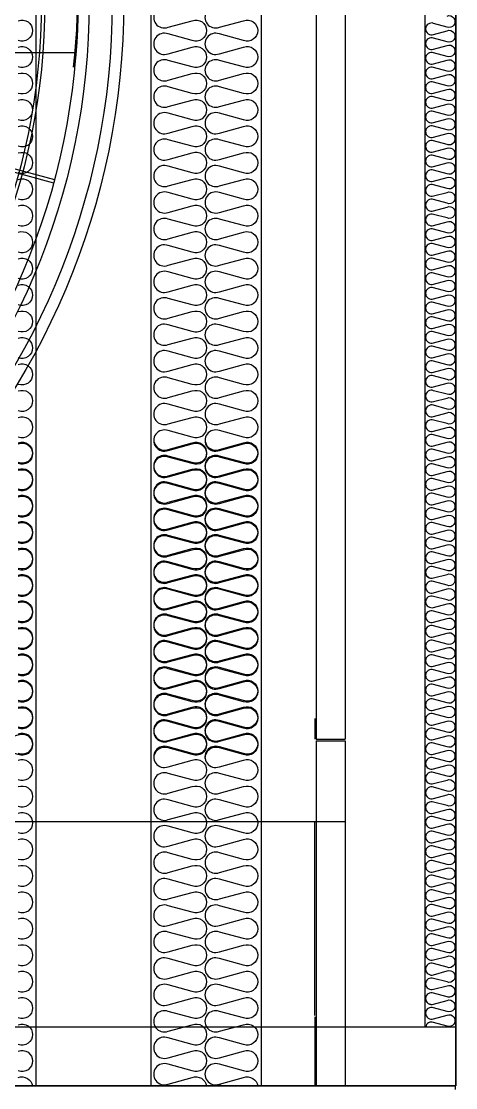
# Model space of a CAD drawing. Header units: millimetres. Extents: x 3692 to 33099, y 2878 to 23673.
# Drawn here: x 9691 to 10281, y 9600 to 11048 of the extents above; entities that cross this region are included whole.
import ezdxf

# ---------------------------------------------------------------- set-up
doc = ezdxf.new("R2010")
doc.units = ezdxf.units.MM
doc.linetypes.add('HIDDEN', pattern=[0.375, 0.25, -0.125])
for name, color, linetype in [('LINE', 7, 'Continuous'), ('SMS', 220, 'Continuous'), ('냉각탑', 4, 'Continuous'), ('냉각탑_찬넬방진', 1, 'Continuous')]:
    doc.layers.add(name, color=color, linetype=linetype)

# ---------------------------------------------------------------- blocks, each defined once
blk = doc.blocks.new('A$C1FB73ED1')
for p, q in [((1340, 1260.8), (2438.3, 966.5)), ((1341.6, 1266.6), (2439.9, 972.3))]:
    blk.add_line(p, q)
for radius in [1280, 1260, 1220, 1200]:
    blk.add_circle((1280, 1280), radius)
at = {"ltscale": 5}
for radius in [1143, 1137]:
    blk.add_circle((1280, 1280), radius, dxfattribs=at)
at = {"layer": 'LINE', "color": 7}
blk.add_line((2475.6, 1191.8), (1567, 1191.8), dxfattribs=at)
for radius, start, end in [(998, 353.4876, 13.487), (1000, 353.5007, 13.4595)]:
    blk.add_arc((1481.5, 1280), radius, start, end, dxfattribs=at)
blk = doc.blocks.new('3')
at = {"color": 7}
for p, q in [((10239.5, 12602.7), (10239.5, 9682.7)), ((10281.5, 12602.7), (10281.5, 9602.7)), ((9711.3, 12563.4), (9711.3, 9602.7)), ((9867.3, 12563.4), (9867.3, 9602.7)), ((10017.3, 12563.4), (10017.3, 9602.7)), ((10281.5, 9682.7), (7281.5, 9682.7)), ((7281.5, 9602.7), (9736.5, 9602.7)), ((10281.5, 9602.7), (9736.5, 9602.7)), ((10281.5, 9602.7), (9736.5, 9602.7))]:
    blk.add_line(p, q, dxfattribs=at)
for p, q in [((10281.5, 12602.7), (10281.5, 9602.7)), ((10091.8, 12235.2), (10091.8, 10073.4)), ((10131.2, 12235.2), (10131.2, 10073.4)), ((10090, 10101.5), (10090, 10073.4)), ((10091.8, 10073.4), (10131.2, 10073.4)), ((10091.8, 10071.5), (10131.2, 10071.5)), ((10091.8, 10071.5), (10091.8, 9602.7)), ((10131.2, 10071.5), (10131.2, 9792.1)), ((10131.2, 10071.5), (10131.2, 9602.7)), ((7472.7, 9961.8), (10131.2, 9961.8)), ((10090, 9698.4), (10090, 9961.8)), ((10090, 9696.5), (10090, 9602.7)), ((7281.5, 9602.7), (9736.5, 9602.7)), ((10131.2, 9602.7), (7432.4, 9602.7)), ((10131.2, 9602.7), (7472.7, 9602.7)), ((10131.2, 9602.7), (9401.2, 9602.7)), ((10281.5, 9602.7), (9736.5, 9602.7)), ((9736.5, 9602.7), (10281.5, 9602.7)), ((10281.2, 9602.7), (10241.8, 9602.7)), ((10281.2, 9602.7), (10241.8, 9602.7))]:
    blk.add_line(p, q)
at = {"ltscale": 500}
blk.add_lwpolyline([(7281.5, 12602.7), (10281.2, 12602.7), (10281.2, 9602.7), (7281.5, 9602.7)], close=True, dxfattribs=at)
at = {"layer": 'SMS', "color": 5}
for points in [[(10269.7, 11055.5, -1.449198), (10269.7, 11040.6), (10251.4, 11045.6, 0.524856), (10240.6, 11038.1, 0.524856), (10251.4, 11030.6), (10269.7, 11035.6, -1.449198), (10269.7, 11020.7), (10251.4, 11025.6, 0.524856), (10240.6, 11018.2, 0.524856), (10251.4, 11010.7), (10269.7, 11015.6, -1.449198), (10269.7, 11000.7), (10251.4, 11005.7, 0.524856), (10240.6, 10998.2, 0.524856), (10251.4, 10990.7), (10269.7, 10995.7, -1.449198), (10269.7, 10980.8), (10251.4, 10985.7, 0.524856), (10240.6, 10978.3, 0.524856), (10251.4, 10970.8), (10269.7, 10975.7, -1.449198), (10269.7, 10960.8), (10251.4, 10965.8, 0.524856), (10240.6, 10958.3, 0.524856), (10251.4, 10950.8), (10269.7, 10955.8, -1.449198), (10269.7, 10940.9), (10251.4, 10945.8, 0.524856), (10240.6, 10938.4, 0.524856), (10251.4, 10930.9), (10269.7, 10935.8, -1.449198), (10269.7, 10920.9), (10251.4, 10925.9, 0.524856), (10240.6, 10918.4, 0.524856), (10251.4, 10910.9), (10269.7, 10915.9, -1.449198), (10269.7, 10901), (10251.4, 10905.9, 0.524856), (10240.6, 10898.5, 0.524856), (10251.4, 10891), (10269.7, 10895.9, -1.449198), (10269.7, 10881), (10251.4, 10886, 0.524856), (10240.6, 10878.5, 0.417249), (10248.7, 10870.5)], [(9687.3, 11049.1, -0.524856), (9706.7, 11035.7, -0.524856), (9687.3, 11022.3)], [(9687.3, 11013.2, -0.524856), (9706.7, 10999.8, -0.524856), (9687.3, 10986.4)], [(9687.3, 10977.3, -0.524856), (9706.7, 10963.9, -0.524856), (9687.3, 10950.5)], [(9687.3, 10941.4, -0.524856), (9706.7, 10928, -0.524856), (9687.3, 10914.5)], [(9687.3, 10905.5, -0.524856), (9706.7, 10892.1, -0.524856), (9687.3, 10878.6)], [(9687.3, 10869.6, -0.524856), (9706.7, 10856.2, -0.524856), (9687.3, 10842.7)], [(9687.3, 10833.7, -0.524856), (9706.7, 10820.2, -0.524856), (9687.3, 10806.8)], [(9687.3, 10797.8, -0.524856), (9706.7, 10784.3, -0.524856), (9687.3, 10770.9)], [(9687.3, 10761.9, -0.524856), (9706.7, 10748.4, -0.524856), (9687.3, 10735)], [(9687.3, 10725.9, -0.524856), (9706.7, 10712.5, -0.524856), (9687.3, 10699.1)], [(9687.3, 10690, -0.524856), (9706.7, 10676.6, -0.524856), (9687.3, 10663.2)], [(9687.3, 10654.1, -0.524856), (9706.7, 10640.7, -0.524856), (9687.3, 10627.3)], [(9687.3, 10618.2, -0.524856), (9706.7, 10604.8, -0.524856), (9687.3, 10591.4)], [(9687.3, 10582.3, -0.524856), (9706.7, 10568.9, -0.524856), (9687.3, 10555.4)], [(9687.3, 10546.4, -0.524856), (9706.7, 10533, -0.524856), (9687.3, 10519.5)], [(9687.3, 10510.5, -0.524856), (9706.7, 10497.1, -0.524856), (9687.3, 10483.6)], [(9687.3, 10474.6, -0.524856), (9706.7, 10461.1, -0.524856), (9687.3, 10447.7)], [(9687.3, 10438.7, -0.524856), (9706.7, 10425.2, -0.524856), (9687.3, 10411.8)], [(9687.3, 10402.8, -0.524856), (9706.7, 10389.3, -0.524856), (9687.3, 10375.9)], [(9687.3, 10366.8, -0.524856), (9706.7, 10353.4, -0.524856), (9687.3, 10340)], [(9687.3, 10330.9, -0.524856), (9706.7, 10317.5, -0.524856), (9687.3, 10304.1)], [(9687.3, 10295, -0.524856), (9706.7, 10281.6, -0.524856), (9687.3, 10268.2)], [(9687.3, 10259.1, -0.524856), (9706.7, 10245.7, -0.524856), (9687.3, 10232.3)], [(9687.3, 10223.2, -0.524856), (9706.7, 10209.8, -0.524856), (9687.3, 10196.3)], [(9687.3, 10187.3, -0.524856), (9706.7, 10173.9, -0.524856), (9687.3, 10160.4)], [(9687.3, 10151.4, -0.524856), (9706.7, 10138, -0.524856), (9687.3, 10124.5)], [(9687.3, 10115.5, -0.524856), (9706.7, 10102, -0.524856), (9687.3, 10088.6)], [(9890.7, 11067.1, 1.449198), (9890.7, 11040.2), (9923.6, 11049.1, -0.524856), (9943.1, 11035.7, -0.524856), (9923.6, 11022.3), (9890.7, 11031.2, 1.449198), (9890.7, 11004.3), (9923.6, 11013.2, -0.524856), (9943.1, 10999.8, -0.524856), (9923.6, 10986.4), (9890.7, 10995.3, 1.449198), (9890.7, 10968.4), (9923.6, 10977.3, -0.524856), (9943.1, 10963.9, -0.524856), (9923.6, 10950.5), (9890.7, 10959.4, 1.449198), (9890.7, 10932.5), (9923.6, 10941.4, -0.524856), (9943.1, 10928, -0.524856), (9923.6, 10914.5), (9890.7, 10923.4, 1.449198), (9890.7, 10896.6), (9923.6, 10905.5, -0.524856), (9943.1, 10892.1, -0.524856), (9923.6, 10878.6), (9890.7, 10887.5, 1.449198), (9890.7, 10860.7), (9923.6, 10869.6, -0.524856), (9943.1, 10856.2, -0.524856), (9923.6, 10842.7), (9890.7, 10851.6, 1.449198), (9890.7, 10824.8), (9923.6, 10833.7, -0.524856), (9943.1, 10820.2, -0.524856), (9923.6, 10806.8), (9890.7, 10815.7, 1.449198), (9890.7, 10788.9), (9923.6, 10797.8, -0.524856), (9943.1, 10784.3, -0.524856), (9923.6, 10770.9), (9890.7, 10779.8, 1.449198), (9890.7, 10752.9), (9923.6, 10761.9, -0.524856), (9943.1, 10748.4, -0.524856), (9923.6, 10735), (9890.7, 10743.9, 1.449198), (9890.7, 10717), (9923.6, 10725.9, -0.524856), (9943.1, 10712.5, -0.524856), (9923.6, 10699.1), (9890.7, 10708, 1.449198), (9890.7, 10681.1), (9923.6, 10690, -0.524856), (9943.1, 10676.6, -0.524856), (9923.6, 10663.2), (9890.7, 10672.1, 1.449198), (9890.7, 10645.2), (9923.6, 10654.1, -0.524856), (9943.1, 10640.7, -0.524856), (9923.6, 10627.3), (9890.7, 10636.2, 1.449198), (9890.7, 10609.3), (9923.6, 10618.2, -0.524856), (9943.1, 10604.8, -0.524856), (9923.6, 10591.4), (9890.7, 10600.3, 1.449198), (9890.7, 10573.4), (9923.6, 10582.3, -0.524856), (9943.1, 10568.9, -0.524856), (9923.6, 10555.4), (9890.7, 10564.3, 1.449198), (9890.7, 10537.5), (9923.6, 10546.4, -0.524856), (9943.1, 10533, -0.524856), (9923.6, 10519.5), (9890.7, 10528.4, 1.449198), (9890.7, 10501.6), (9923.6, 10510.5, -0.524856), (9943.1, 10497.1, -0.524856), (9923.6, 10483.6), (9890.7, 10492.5, 1.449198), (9890.7, 10465.7), (9923.6, 10474.6, -0.524856), (9943.1, 10461.1, -0.524856), (9923.6, 10447.7), (9890.7, 10456.6, 1.449198), (9890.7, 10429.8), (9923.6, 10438.7, -0.524856), (9943.1, 10425.2, -0.524856), (9923.6, 10411.8), (9890.7, 10420.7, 1.449198), (9890.7, 10393.8), (9923.6, 10402.8, -0.524856), (9943.1, 10389.3, -0.524856), (9923.6, 10375.9), (9890.7, 10384.8, 1.449198), (9890.7, 10357.9), (9923.6, 10366.8, -0.524856), (9943.1, 10353.4, -0.524856), (9923.6, 10340), (9890.7, 10348.9, 1.449198), (9890.7, 10322), (9923.6, 10330.9, -0.524856), (9943.1, 10317.5, -0.524856), (9923.6, 10304.1), (9890.7, 10313, 1.449198), (9890.7, 10286.1), (9923.6, 10295, -0.524856), (9943.1, 10281.6, -0.524856), (9923.6, 10268.2), (9890.7, 10277.1, 1.449198), (9890.7, 10250.2), (9923.6, 10259.1, -0.524856), (9943.1, 10245.7, -0.524856), (9923.6, 10232.3), (9890.7, 10241.2, 1.449198), (9890.7, 10214.3), (9923.6, 10223.2, -0.524856), (9943.1, 10209.8, -0.524856), (9923.6, 10196.3), (9890.7, 10205.2, 1.449198), (9890.7, 10178.4), (9923.6, 10187.3, -0.524856), (9943.1, 10173.9, -0.524856), (9923.6, 10160.4), (9890.7, 10169.3, 1.449198), (9890.7, 10142.5), (9923.6, 10151.4, -0.524856), (9943.1, 10138, -0.524856), (9923.6, 10124.5), (9890.7, 10133.4, 1.449198), (9890.7, 10106.6), (9923.6, 10115.5, -0.524856), (9943.1, 10102, -0.524856), (9923.6, 10088.6), (9890.7, 10097.5, 0.440524), (9871.8, 10088, 0.440524)], [(9960.4, 11067.1, 1.449198), (9960.4, 11040.2), (9993.3, 11049.1, -0.524856), (10012.7, 11035.7, -0.524856), (9993.3, 11022.3), (9960.4, 11031.2, 1.449198), (9960.4, 11004.3), (9993.3, 11013.2, -0.524856), (10012.7, 10999.8, -0.524856), (9993.3, 10986.4), (9960.4, 10995.3, 1.449198), (9960.4, 10968.4), (9993.3, 10977.3, -0.524856), (10012.7, 10963.9, -0.524856), (9993.3, 10950.5), (9960.4, 10959.4, 1.449198), (9960.4, 10932.5), (9993.3, 10941.4, -0.524856), (10012.7, 10928, -0.524856), (9993.3, 10914.5), (9960.4, 10923.4, 1.449198), (9960.4, 10896.6), (9993.3, 10905.5, -0.524856), (10012.7, 10892.1, -0.524856), (9993.3, 10878.6), (9960.4, 10887.5, 1.449198), (9960.4, 10860.7), (9993.3, 10869.6, -0.524856), (10012.7, 10856.2, -0.524856), (9993.3, 10842.7), (9960.4, 10851.6, 1.449198), (9960.4, 10824.8), (9993.3, 10833.7, -0.524856), (10012.7, 10820.2, -0.524856), (9993.3, 10806.8), (9960.4, 10815.7, 1.449198), (9960.4, 10788.9), (9993.3, 10797.8, -0.524856), (10012.7, 10784.3, -0.524856), (9993.3, 10770.9), (9960.4, 10779.8, 1.449198), (9960.4, 10752.9), (9993.3, 10761.9, -0.524856), (10012.7, 10748.4, -0.524856), (9993.3, 10735), (9960.4, 10743.9, 1.449198), (9960.4, 10717), (9993.3, 10725.9, -0.524856), (10012.7, 10712.5, -0.524856), (9993.3, 10699.1), (9960.4, 10708, 1.449198), (9960.4, 10681.1), (9993.3, 10690, -0.524856), (10012.7, 10676.6, -0.524856), (9993.3, 10663.2), (9960.4, 10672.1, 1.449198), (9960.4, 10645.2), (9993.3, 10654.1, -0.524856), (10012.7, 10640.7, -0.524856), (9993.3, 10627.3), (9960.4, 10636.2, 1.449198), (9960.4, 10609.3), (9993.3, 10618.2, -0.524856), (10012.7, 10604.8, -0.524856), (9993.3, 10591.4), (9960.4, 10600.3, 1.449198), (9960.4, 10573.4), (9993.3, 10582.3, -0.524856), (10012.7, 10568.9, -0.524856), (9993.3, 10555.4), (9960.4, 10564.3, 1.449198), (9960.4, 10537.5), (9993.3, 10546.4, -0.524856), (10012.7, 10533, -0.524856), (9993.3, 10519.5), (9960.4, 10528.4, 1.449198), (9960.4, 10501.6), (9993.3, 10510.5, -0.524856), (10012.7, 10497.1, -0.524856), (9993.3, 10483.6), (9960.4, 10492.5, 1.449198), (9960.4, 10465.7), (9993.3, 10474.6, -0.524856), (10012.7, 10461.1, -0.524856), (9993.3, 10447.7), (9960.4, 10456.6, 1.449198), (9960.4, 10429.8), (9993.3, 10438.7, -0.524856), (10012.7, 10425.2, -0.524856), (9993.3, 10411.8), (9960.4, 10420.7, 1.449198), (9960.4, 10393.8), (9993.3, 10402.8, -0.524856), (10012.7, 10389.3, -0.524856), (9993.3, 10375.9), (9960.4, 10384.8, 1.449198), (9960.4, 10357.9), (9993.3, 10366.8, -0.524856), (10012.7, 10353.4, -0.524856), (9993.3, 10340), (9960.4, 10348.9, 1.449198), (9960.4, 10322), (9993.3, 10330.9, -0.524856), (10012.7, 10317.5, -0.524856), (9993.3, 10304.1), (9960.4, 10313, 1.449198), (9960.4, 10286.1), (9993.3, 10295, -0.524856), (10012.7, 10281.6, -0.524856), (9993.3, 10268.2), (9960.4, 10277.1, 1.449198), (9960.4, 10250.2), (9993.3, 10259.1, -0.524856), (10012.7, 10245.7, -0.524856), (9993.3, 10232.3), (9960.4, 10241.2, 1.449198), (9960.4, 10214.3), (9993.3, 10223.2, -0.524856), (10012.7, 10209.8, -0.524856), (9993.3, 10196.3), (9960.4, 10205.2, 1.449198), (9960.4, 10178.4), (9993.3, 10187.3, -0.524856), (10012.7, 10173.9, -0.524856), (9993.3, 10160.4), (9960.4, 10169.3, 1.449198), (9960.4, 10142.5), (9993.3, 10151.4, -0.524856), (10012.7, 10138, -0.524856), (9993.3, 10124.5), (9960.4, 10133.4, 1.449198), (9960.4, 10106.6), (9993.3, 10115.5, -0.524856), (10012.7, 10102, -0.524856), (9993.3, 10088.6), (9960.4, 10097.5, 0.440524), (9941.4, 10088, 0.440524)], [(10280.2, 10886.5, -0.446849), (10269.7, 10881), (10251.4, 10886, 0.524856), (10240.6, 10878.5, 0.524856), (10251.4, 10871), (10269.7, 10876, -1.449198), (10269.7, 10861.1), (10251.4, 10866, 0.524856), (10240.6, 10858.6, 0.524856), (10251.4, 10851.1), (10269.7, 10856, -1.449198), (10269.7, 10841.1), (10251.4, 10846.1, 0.524856), (10240.6, 10838.6, 0.524856), (10251.4, 10831.1), (10269.7, 10836.1, -1.449198), (10269.7, 10821.2), (10251.4, 10826.1, 0.524856), (10240.6, 10818.7, 0.524856), (10251.4, 10811.2), (10269.7, 10816.1, -1.449198), (10269.7, 10801.2), (10251.4, 10806.2, 0.524856), (10240.6, 10798.7, 0.524856), (10251.4, 10791.2), (10269.7, 10796.2, -1.449198), (10269.7, 10781.3), (10251.4, 10786.2, 0.524856), (10240.6, 10778.8, 0.524856), (10251.4, 10771.3), (10269.7, 10776.2, -1.449198), (10269.7, 10761.3), (10251.4, 10766.3, 0.524856), (10240.6, 10758.8, 0.524856), (10251.4, 10751.3), (10269.7, 10756.3, -1.449198), (10269.7, 10741.4), (10251.4, 10746.3, 0.524856), (10240.6, 10738.9, 0.524856), (10251.4, 10731.4), (10269.7, 10736.3, -1.449198), (10269.7, 10721.4), (10251.4, 10726.4, 0.524856), (10240.6, 10718.9, 0.524856), (10251.4, 10711.4), (10269.7, 10716.4, -1.449198), (10269.7, 10701.5), (10251.4, 10706.4, 0.524856), (10240.6, 10699, 0.524856), (10251.4, 10691.5), (10269.7, 10696.4, -1.449198), (10269.7, 10681.5), (10251.4, 10686.5, 0.524856), (10240.6, 10679, 0.524856), (10251.4, 10671.5), (10269.7, 10676.5, -1.449198), (10269.7, 10661.6), (10251.4, 10666.5, 0.524856), (10240.6, 10659.1, 0.524856), (10251.4, 10651.6), (10269.7, 10656.5, -1.449198), (10269.7, 10641.6), (10251.4, 10646.6, 0.524856), (10240.6, 10639.1, 0.524856), (10251.4, 10631.6), (10269.7, 10636.6, -1.449198), (10269.7, 10621.7), (10251.4, 10626.6, 0.524856), (10240.6, 10619.2, 0.524856), (10251.4, 10611.7), (10269.7, 10616.6, -1.449198), (10269.7, 10601.7), (10251.4, 10606.7, 0.524856), (10240.6, 10599.2, 0.524856), (10251.4, 10591.7), (10269.7, 10596.7, -1.449198), (10269.7, 10581.8), (10251.4, 10586.7, 0.524856), (10240.6, 10579.3, 0.524856), (10251.4, 10571.8), (10269.7, 10576.7, -1.449198), (10269.7, 10561.8), (10251.4, 10566.8, 0.524856), (10240.6, 10559.3, 0.524856), (10251.4, 10551.8), (10269.7, 10556.8, -1.449198), (10269.7, 10541.9), (10251.4, 10546.8, 0.524856), (10240.6, 10539.4, 0.524856), (10251.4, 10531.9), (10269.7, 10536.8, -1.449198), (10269.7, 10521.9), (10251.4, 10526.9, 0.524856), (10240.6, 10519.4, 0.524856), (10251.4, 10511.9), (10269.7, 10516.9, -1.449198), (10269.7, 10502), (10251.4, 10506.9, 0.524856), (10240.6, 10499.5, 0.524856), (10251.4, 10492), (10269.7, 10496.9, -1.449198), (10269.7, 10482), (10251.4, 10487, 0.524856), (10240.6, 10479.5, 0.524856), (10251.4, 10472), (10269.7, 10477, -1.449198), (10269.7, 10462.1), (10251.4, 10467, 0.524856), (10240.6, 10459.6, 0.524856), (10251.4, 10452.1), (10269.7, 10457, -1.449198), (10269.7, 10442.1), (10251.4, 10447.1, 0.524856), (10240.6, 10439.6, 0.524856), (10251.4, 10432.1), (10269.7, 10437.1, -1.449198), (10269.7, 10422.2), (10251.4, 10427.1, 0.524856), (10240.6, 10419.7, 0.524856), (10251.4, 10412.2), (10269.7, 10417.1, -1.449198), (10269.7, 10402.2), (10251.4, 10407.2, 0.524856), (10240.6, 10399.7, 0.524856), (10251.4, 10392.2), (10269.7, 10397.2, -1.449198), (10269.7, 10382.3), (10251.4, 10387.2, 0.524856), (10240.6, 10379.8, 0.524856), (10251.4, 10372.3), (10269.7, 10377.2, -1.449198), (10269.7, 10362.3), (10251.4, 10367.3, 0.524856), (10240.6, 10359.8, 0.524856), (10251.4, 10352.3), (10269.7, 10357.3, -1.449198), (10269.7, 10342.4), (10251.4, 10347.3, 0.524856), (10240.6, 10339.9, 0.524856), (10251.4, 10332.4), (10269.7, 10337.3, -1.449198), (10269.7, 10322.4), (10251.4, 10327.4, 0.524856), (10240.6, 10319.9, 0.524856), (10251.4, 10312.4), (10269.7, 10317.4, -1.449198), (10269.7, 10302.5), (10251.4, 10307.4, 0.524856), (10240.6, 10300, 0.417249), (10248.7, 10292)], [(9687.3, 10476, -0.524856), (9706.7, 10462.5, -0.524856), (9687.3, 10449.1)], [(9687.3, 10440, -0.524856), (9706.7, 10426.6, -0.524856), (9687.3, 10413.2)], [(9687.3, 10404.1, -0.524856), (9706.7, 10390.7, -0.524856), (9687.3, 10377.3)], [(9687.3, 10368.2, -0.524856), (9706.7, 10354.8, -0.524856), (9687.3, 10341.4)], [(9687.3, 10332.3, -0.524856), (9706.7, 10318.9, -0.524856), (9687.3, 10305.5)], [(9687.3, 10296.4, -0.524856), (9706.7, 10283, -0.524856), (9687.3, 10269.5)], [(9687.3, 10260.5, -0.524856), (9706.7, 10247.1, -0.524856), (9687.3, 10233.6)], [(9687.3, 10224.6, -0.524856), (9706.7, 10211.2, -0.524856), (9687.3, 10197.7)], [(9687.3, 10188.7, -0.524856), (9706.7, 10175.2, -0.524856), (9687.3, 10161.8)], [(9687.3, 10152.8, -0.524856), (9706.7, 10139.3, -0.524856), (9687.3, 10125.9)], [(9687.3, 10116.9, -0.524856), (9706.7, 10103.4, -0.524856), (9687.3, 10090)], [(9687.3, 10080.9, -0.524856), (9706.7, 10067.5, -0.524856), (9687.3, 10054.1)], [(9687.3, 10045, -0.524856), (9706.7, 10031.6, -0.524856), (9687.3, 10018.2)], [(9687.3, 10009.1, -0.524856), (9706.7, 9995.7, -0.524856), (9687.3, 9982.3)], [(9687.3, 9973.2, -0.524856), (9706.7, 9959.8, -0.524856), (9687.3, 9946.4)], [(9687.3, 9937.3, -0.524856), (9706.7, 9923.9, -0.524856), (9687.3, 9910.4)], [(9687.3, 9901.4, -0.524856), (9706.7, 9888, -0.524856), (9687.3, 9874.5)], [(9687.3, 9865.5, -0.524856), (9706.7, 9852.1, -0.524856), (9687.3, 9838.6)], [(9687.3, 9829.6, -0.524856), (9706.7, 9816.1, -0.524856), (9687.3, 9802.7)], [(9687.3, 9793.7, -0.524856), (9706.7, 9780.2, -0.524856), (9687.3, 9766.8)], [(9687.3, 9757.8, -0.524856), (9706.7, 9744.3, -0.524856), (9687.3, 9730.9)], [(9687.3, 9721.8, -0.524856), (9706.7, 9708.4, -0.524856), (9687.3, 9695)], [(9687.3, 9685.9, -0.524856), (9706.7, 9672.5, -0.524856), (9687.3, 9659.1)], [(9687.3, 9650, -0.524856), (9706.7, 9636.6, -0.524856), (9687.3, 9623.2)], [(9687.3, 9614.1, -0.479826), (9706.6, 9602.7, -0.479826)], [(9871.7, 10476.9, 0.446849), (9890.7, 10467), (9923.6, 10476, -0.524856), (9943.1, 10462.5, -0.524856), (9923.6, 10449.1), (9890.7, 10458, 1.449198), (9890.7, 10431.1), (9923.6, 10440, -0.524856), (9943.1, 10426.6, -0.524856), (9923.6, 10413.2), (9890.7, 10422.1, 1.449198), (9890.7, 10395.2), (9923.6, 10404.1, -0.524856), (9943.1, 10390.7, -0.524856), (9923.6, 10377.3), (9890.7, 10386.2, 1.449198), (9890.7, 10359.3), (9923.6, 10368.2, -0.524856), (9943.1, 10354.8, -0.524856), (9923.6, 10341.4), (9890.7, 10350.3, 1.449198), (9890.7, 10323.4), (9923.6, 10332.3, -0.524856), (9943.1, 10318.9, -0.524856), (9923.6, 10305.5), (9890.7, 10314.4, 1.449198), (9890.7, 10287.5), (9923.6, 10296.4, -0.524856), (9943.1, 10283, -0.524856), (9923.6, 10269.5), (9890.7, 10278.4, 1.449198), (9890.7, 10251.6), (9923.6, 10260.5, -0.524856), (9943.1, 10247.1, -0.524856), (9923.6, 10233.6), (9890.7, 10242.5, 1.449198), (9890.7, 10215.7), (9923.6, 10224.6, -0.524856), (9943.1, 10211.2, -0.524856), (9923.6, 10197.7), (9890.7, 10206.6, 1.449198), (9890.7, 10179.8), (9923.6, 10188.7, -0.524856), (9943.1, 10175.2, -0.524856), (9923.6, 10161.8), (9890.7, 10170.7, 1.449198), (9890.7, 10143.9), (9923.6, 10152.8, -0.524856), (9943.1, 10139.3, -0.524856), (9923.6, 10125.9), (9890.7, 10134.8, 1.449198), (9890.7, 10107.9), (9923.6, 10116.9, -0.524856), (9943.1, 10103.4, -0.524856), (9923.6, 10090), (9890.7, 10098.9, 1.449198), (9890.7, 10072), (9923.6, 10080.9, -0.524856), (9943.1, 10067.5, -0.524856), (9923.6, 10054.1), (9890.7, 10063, 1.449198), (9890.7, 10036.1), (9923.6, 10045, -0.524856), (9943.1, 10031.6, -0.524856), (9923.6, 10018.2), (9890.7, 10027.1, 1.449198), (9890.7, 10000.2), (9923.6, 10009.1, -0.524856), (9943.1, 9995.7, -0.524856), (9923.6, 9982.3), (9890.7, 9991.2, 1.449198), (9890.7, 9964.3), (9923.6, 9973.2, -0.524856), (9943.1, 9959.8, -0.524856), (9923.6, 9946.4), (9890.7, 9955.3, 1.449198), (9890.7, 9928.4), (9923.6, 9937.3, -0.524856), (9943.1, 9923.9, -0.524856), (9923.6, 9910.4), (9890.7, 9919.3, 1.449198), (9890.7, 9892.5), (9923.6, 9901.4, -0.524856), (9943.1, 9888, -0.524856), (9923.6, 9874.5), (9890.7, 9883.4, 1.449198), (9890.7, 9856.6), (9923.6, 9865.5, -0.524856), (9943.1, 9852.1, -0.524856), (9923.6, 9838.6), (9890.7, 9847.5, 1.449198), (9890.7, 9820.7), (9923.6, 9829.6, -0.524856), (9943.1, 9816.1, -0.524856), (9923.6, 9802.7), (9890.7, 9811.6, 1.449198), (9890.7, 9784.8), (9923.6, 9793.7, -0.524856), (9943.1, 9780.2, -0.524856), (9923.6, 9766.8), (9890.7, 9775.7, 1.449198), (9890.7, 9748.8), (9923.6, 9757.8, -0.524856), (9943.1, 9744.3, -0.524856), (9923.6, 9730.9), (9890.7, 9739.8, 1.449198), (9890.7, 9712.9), (9923.6, 9721.8, -0.524856), (9943.1, 9708.4, -0.524856), (9923.6, 9695), (9890.7, 9703.9, 1.449198), (9890.7, 9677), (9923.6, 9685.9, -0.524856), (9943.1, 9672.5, -0.524856), (9923.6, 9659.1), (9890.7, 9668, 1.449198), (9890.7, 9641.1), (9923.6, 9650, -0.524856), (9943.1, 9636.6, -0.524856), (9923.6, 9623.2), (9890.7, 9632.1, 1.449198), (9890.7, 9605.2), (9923.6, 9614.1, -0.479826), (9943, 9602.7, -0.479826)], [(9941.4, 10476.9, 0.446849), (9960.4, 10467), (9993.3, 10476, -0.524856), (10012.7, 10462.5, -0.524856), (9993.3, 10449.1), (9960.4, 10458, 1.449198), (9960.4, 10431.1), (9993.3, 10440, -0.524856), (10012.7, 10426.6, -0.524856), (9993.3, 10413.2), (9960.4, 10422.1, 1.449198), (9960.4, 10395.2), (9993.3, 10404.1, -0.524856), (10012.7, 10390.7, -0.524856), (9993.3, 10377.3), (9960.4, 10386.2, 1.449198), (9960.4, 10359.3), (9993.3, 10368.2, -0.524856), (10012.7, 10354.8, -0.524856), (9993.3, 10341.4), (9960.4, 10350.3, 1.449198), (9960.4, 10323.4), (9993.3, 10332.3, -0.524856), (10012.7, 10318.9, -0.524856), (9993.3, 10305.5), (9960.4, 10314.4, 1.449198), (9960.4, 10287.5), (9993.3, 10296.4, -0.524856), (10012.7, 10283, -0.524856), (9993.3, 10269.5), (9960.4, 10278.4, 1.449198), (9960.4, 10251.6), (9993.3, 10260.5, -0.524856), (10012.7, 10247.1, -0.524856), (9993.3, 10233.6), (9960.4, 10242.5, 1.449198), (9960.4, 10215.7), (9993.3, 10224.6, -0.524856), (10012.7, 10211.2, -0.524856), (9993.3, 10197.7), (9960.4, 10206.6, 1.449198), (9960.4, 10179.8), (9993.3, 10188.7, -0.524856), (10012.7, 10175.2, -0.524856), (9993.3, 10161.8), (9960.4, 10170.7, 1.449198), (9960.4, 10143.9), (9993.3, 10152.8, -0.524856), (10012.7, 10139.3, -0.524856), (9993.3, 10125.9), (9960.4, 10134.8, 1.449198), (9960.4, 10107.9), (9993.3, 10116.9, -0.524856), (10012.7, 10103.4, -0.524856), (9993.3, 10090), (9960.4, 10098.9, 1.449198), (9960.4, 10072), (9993.3, 10080.9, -0.524856), (10012.7, 10067.5, -0.524856), (9993.3, 10054.1), (9960.4, 10063, 1.449198), (9960.4, 10036.1), (9993.3, 10045, -0.524856), (10012.7, 10031.6, -0.524856), (9993.3, 10018.2), (9960.4, 10027.1, 1.449198), (9960.4, 10000.2), (9993.3, 10009.1, -0.524856), (10012.7, 9995.7, -0.524856), (9993.3, 9982.3), (9960.4, 9991.2, 1.449198), (9960.4, 9964.3), (9993.3, 9973.2, -0.524856), (10012.7, 9959.8, -0.524856), (9993.3, 9946.4), (9960.4, 9955.3, 1.449198), (9960.4, 9928.4), (9993.3, 9937.3, -0.524856), (10012.7, 9923.9, -0.524856), (9993.3, 9910.4), (9960.4, 9919.3, 1.449198), (9960.4, 9892.5), (9993.3, 9901.4, -0.524856), (10012.7, 9888, -0.524856), (9993.3, 9874.5), (9960.4, 9883.4, 1.449198), (9960.4, 9856.6), (9993.3, 9865.5, -0.524856), (10012.7, 9852.1, -0.524856), (9993.3, 9838.6), (9960.4, 9847.5, 1.449198), (9960.4, 9820.7), (9993.3, 9829.6, -0.524856), (10012.7, 9816.1, -0.524856), (9993.3, 9802.7), (9960.4, 9811.6, 1.449198), (9960.4, 9784.8), (9993.3, 9793.7, -0.524856), (10012.7, 9780.2, -0.524856), (9993.3, 9766.8), (9960.4, 9775.7, 1.449198), (9960.4, 9748.8), (9993.3, 9757.8, -0.524856), (10012.7, 9744.3, -0.524856), (9993.3, 9730.9), (9960.4, 9739.8, 1.449198), (9960.4, 9712.9), (9993.3, 9721.8, -0.524856), (10012.7, 9708.4, -0.524856), (9993.3, 9695), (9960.4, 9703.9, 1.449198), (9960.4, 9677), (9993.3, 9685.9, -0.524856), (10012.7, 9672.5, -0.524856), (9993.3, 9659.1), (9960.4, 9668, 1.449198), (9960.4, 9641.1), (9993.3, 9650, -0.524856), (10012.7, 9636.6, -0.524856), (9993.3, 9623.2), (9960.4, 9632.1, 1.449198), (9960.4, 9605.2), (9993.3, 9614.1, -0.479826), (10012.6, 9602.7, -0.479826)], [(10280.2, 10307.9, -0.446849), (10269.7, 10302.5), (10251.4, 10307.4, 0.524856), (10240.6, 10300, 0.524856), (10251.4, 10292.5), (10269.7, 10297.4, -1.449198), (10269.7, 10282.5), (10251.4, 10287.5, 0.524856), (10240.6, 10280, 0.524856), (10251.4, 10272.5), (10269.7, 10277.5, -1.449198), (10269.7, 10262.6), (10251.4, 10267.5, 0.524856), (10240.6, 10260.1, 0.524856), (10251.4, 10252.6), (10269.7, 10257.5, -1.449198), (10269.7, 10242.6), (10251.4, 10247.6, 0.524856), (10240.6, 10240.1, 0.524856), (10251.4, 10232.6), (10269.7, 10237.6, -1.449198), (10269.7, 10222.7), (10251.4, 10227.6, 0.524856), (10240.6, 10220.2, 0.524856), (10251.4, 10212.7), (10269.7, 10217.6, -1.449198), (10269.7, 10202.7), (10251.4, 10207.7, 0.524856), (10240.6, 10200.2, 0.524856), (10251.4, 10192.7), (10269.7, 10197.7, -1.449198), (10269.7, 10182.8), (10251.4, 10187.7, 0.524856), (10240.6, 10180.3, 0.524856), (10251.4, 10172.8), (10269.7, 10177.7, -1.449198), (10269.7, 10162.8), (10251.4, 10167.8, 0.524856), (10240.6, 10160.3, 0.524856), (10251.4, 10152.8), (10269.7, 10157.8, -1.449198), (10269.7, 10142.9), (10251.4, 10147.8, 0.524856), (10240.6, 10140.4, 0.524856), (10251.4, 10132.9), (10269.7, 10137.8, -1.449198), (10269.7, 10122.9), (10251.4, 10127.9, 0.524856), (10240.6, 10120.4, 0.524856), (10251.4, 10112.9), (10269.7, 10117.9, -1.449198), (10269.7, 10103), (10251.4, 10107.9, 0.524856), (10240.6, 10100.5, 0.524856), (10251.4, 10093), (10269.7, 10097.9, -1.449198), (10269.7, 10083), (10251.4, 10088, 0.524856), (10240.6, 10080.5, 0.524856), (10251.4, 10073), (10269.7, 10078, -1.449198), (10269.7, 10063.1), (10251.4, 10068, 0.524856), (10240.6, 10060.6, 0.524856), (10251.4, 10053.1), (10269.7, 10058, -1.449198), (10269.7, 10043.1), (10251.4, 10048.1, 0.524856), (10240.6, 10040.6, 0.524856), (10251.4, 10033.1), (10269.7, 10038.1, -1.449198), (10269.7, 10023.2), (10251.4, 10028.1, 0.524856), (10240.6, 10020.7, 0.524856), (10251.4, 10013.2), (10269.7, 10018.1, -1.449198), (10269.7, 10003.2), (10251.4, 10008.2, 0.524856), (10240.6, 10000.7, 0.524856), (10251.4, 9993.2), (10269.7, 9998.2, -1.449198), (10269.7, 9983.3), (10251.4, 9988.2, 0.524856), (10240.6, 9980.8, 0.524856), (10251.4, 9973.3), (10269.7, 9978.2, -1.449198), (10269.7, 9963.3), (10251.4, 9968.3, 0.524856), (10240.6, 9960.8, 0.524856), (10251.4, 9953.3), (10269.7, 9958.3, -1.449198), (10269.7, 9943.4), (10251.4, 9948.3, 0.524856), (10240.6, 9940.9, 0.524856), (10251.4, 9933.4), (10269.7, 9938.3, -1.449198), (10269.7, 9923.4), (10251.4, 9928.4, 0.524856), (10240.6, 9920.9, 0.524856), (10251.4, 9913.4), (10269.7, 9918.4, -1.449198), (10269.7, 9903.5), (10251.4, 9908.4, 0.524856), (10240.6, 9901, 0.524856), (10251.4, 9893.5), (10269.7, 9898.4, -1.449198), (10269.7, 9883.5), (10251.4, 9888.5, 0.524856), (10240.6, 9881, 0.524856), (10251.4, 9873.5), (10269.7, 9878.5, -1.449198), (10269.7, 9863.6), (10251.4, 9868.5, 0.524856), (10240.6, 9861.1, 0.524856), (10251.4, 9853.6), (10269.7, 9858.5, -1.449198), (10269.7, 9843.6), (10251.4, 9848.6, 0.524856), (10240.6, 9841.1, 0.524856), (10251.4, 9833.6), (10269.7, 9838.6, -1.449198), (10269.7, 9823.7), (10251.4, 9828.6, 0.524856), (10240.6, 9821.2, 0.524856), (10251.4, 9813.7), (10269.7, 9818.6, -1.449198), (10269.7, 9803.7), (10251.4, 9808.7, 0.524856), (10240.6, 9801.2, 0.524856), (10251.4, 9793.7), (10269.7, 9798.7, -1.449198), (10269.7, 9783.8), (10251.4, 9788.7, 0.524856), (10240.6, 9781.3, 0.524856), (10251.4, 9773.8), (10269.7, 9778.7, -1.449198), (10269.7, 9763.8), (10251.4, 9768.8, 0.524856), (10240.6, 9761.3, 0.524856), (10251.4, 9753.8), (10269.7, 9758.8, -1.449198), (10269.7, 9743.9), (10251.4, 9748.8, 0.524856), (10240.6, 9741.4, 0.524856), (10251.4, 9733.9), (10269.7, 9738.8, -1.449198), (10269.7, 9723.9), (10251.4, 9728.9, 0.524856), (10240.6, 9721.4, 0.417249), (10248.7, 9713.4)], [(9654.4, 10097.5, 1.449198), (9654.4, 10070.7), (9687.3, 10079.6, -0.524856), (9706.7, 10066.1, -0.524856), (9687.3, 10052.7), (9654.4, 10061.6, 0.54148), (9634.9, 10047.4, 0.54148)], [(9890.7, 10097.5, 1.449198), (9890.7, 10070.7), (9923.6, 10079.6, -0.524856), (9943.1, 10066.1, -0.524856), (9923.6, 10052.7), (9890.7, 10061.6, 0.54148), (9871.3, 10047.4, 0.54148)], [(9960.4, 10097.5, 1.449198), (9960.4, 10070.7), (9993.3, 10079.6, -0.524856), (10012.7, 10066.1, -0.524856), (9993.3, 10052.7), (9960.4, 10061.6, 0.54148), (9940.9, 10047.4, 0.54148)], [(10280.2, 9729.4, -0.446849), (10269.7, 9723.9), (10251.4, 9728.9, 0.524856), (10240.6, 9721.4, 0.524856), (10251.4, 9713.9), (10269.7, 9718.9, -1.449198), (10269.7, 9704), (10251.4, 9708.9, 0.524856), (10240.6, 9701.5, 0.524856), (10251.4, 9694), (10269.7, 9698.9, -1.449198), (10269.7, 9684), (10251.4, 9689, 0.476486), (10240.7, 9682.7, 0.476486)]]:
    blk.add_lwpolyline(points, format="xyb", dxfattribs=at)
blk.add_lwpolyline([(9960.4, 9605.2), (9961.7, 9602.7)], dxfattribs=at)
at = {"layer": '냉각탑', "ltscale": 30}
blk.add_line((7432.4, 9602.7), (10131.2, 9602.7), dxfattribs=at)
at = {"layer": '냉각탑', "color": 6, "linetype": 'HIDDEN'}
blk.add_line((10131.2, 9602.7), (9866.9, 9602.7), dxfattribs=at)
at = {"layer": '냉각탑_찬넬방진', "ltscale": 30}
blk.add_line((7432.4, 9602.7), (9944, 9602.7), dxfattribs=at)
blk.add_line((7432.4, 9602.7), (9944, 9602.7), dxfattribs=at)
at = {"layer": '냉각탑_찬넬방진', "ltscale": 150}
for p, q in [((10281.2, 9602.7), (10228.3, 9602.7)), ((10281.2, 9602.7), (10228.3, 9602.7)), ((10281.2, 9602.7), (10228.3, 9602.7)), ((10281.2, 9602.7), (10228.3, 9602.7)), ((10281.2, 9598), (10281.2, 9602.7)), ((10281.2, 9598), (10281.2, 9602.7))]:
    blk.add_line(p, q, dxfattribs=at)
at = {"layer": '냉각탑', "xscale": 0.7829768747821867, "yscale": 0.7829768747821867, "zscale": 0.7829768747821867}
blk.add_blockref('A$C1FB73ED1', (7826.1, 10072.4), dxfattribs=at)

msp = doc.modelspace()

# ---------------------------------------------------------------- block references
msp.add_blockref('3', (0, 0))

doc.saveas('drawing.dxf')
